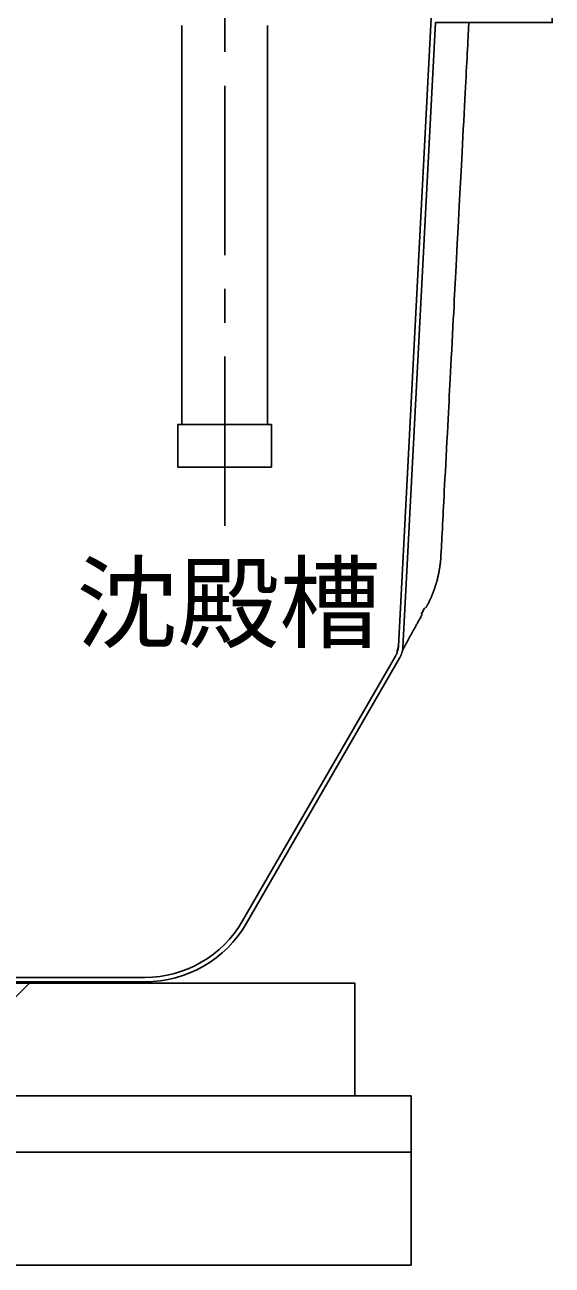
# Model space of a CAD drawing. Units: millimetres, scale not verified. Extents: x -22761 to 8910, y -6308 to 6308.
# Drawn here: x -3329 to -2861, y -3846 to -2747 of the extents above; entities that cross this region are included whole.
import ezdxf
from ezdxf.enums import TextEntityAlignment as Align

# ---------------------------------------------------------------- set-up
doc = ezdxf.new("R2010")
doc.units = ezdxf.units.MM
doc.header["$LTSCALE"] = 30
doc.linetypes.add('CHAIN1', pattern=[8, 5, -1, 1, -1])
doc.layers.add('0-2_空気管', color=3, linetype='Continuous', lineweight=25)
doc.layers.add('0-3_機器', color=3, linetype='Continuous', lineweight=25)
doc.styles.add('ＭＳ ゴシック', font='')
doc.styles.get('ＭＳ ゴシック').set_extended_font_data('MS Gothic')

msp = doc.modelspace()

# ---------------------------------------------------------------- linework, layer by layer
at = {"layer": '0-2_空気管', "linetype": 'CHAIN1'}
msp.add_line((-3151.62, -3190.71), (-3151.62, -2290.71), dxfattribs=at)
at = {"layer": '0-2_空気管'}
for p, q in [((-3189.62, -3100.71), (-3189.62, -2747.44)), ((-3113.62, -3100.71), (-3113.62, -2747.44)), ((-3110.12, -3100.71), (-3110.12, -3138.71)), ((-3110.12, -3138.71), (-3193.12, -3138.71)), ((-3132.27, -3542.71), (-2996.33, -3307.25))]:
    msp.add_line(p, q, dxfattribs=at)
for points in [[(-2968.46, -2740.71), (-2997.62, -3297.13), (-2997.63, -3297.39), (-2997.64, -3297.5), (-2997.65, -3297.63), (-2997.65, -3297.78), (-2997.67, -3297.95), (-2997.68, -3298.13), (-2997.69, -3298.31), (-2997.71, -3298.5), (-2997.73, -3298.7), (-2997.76, -3298.89), (-2997.78, -3299.09), (-2997.81, -3299.3), (-2997.85, -3299.51), (-2997.9, -3299.73), (-2997.95, -3299.97), (-2998.01, -3300.23), (-2998.07, -3300.5), (-2998.15, -3300.8), (-2998.24, -3301.11), (-2998.33, -3301.43), (-2998.42, -3301.76), (-2998.52, -3302.09), (-2998.62, -3302.41), (-2998.72, -3302.72), (-2998.82, -3303.01), (-2998.91, -3303.28), (-2999, -3303.52), (-2999.09, -3303.75), (-2999.17, -3303.96), (-2999.26, -3304.16), (-2999.34, -3304.35), (-2999.43, -3304.53), (-2999.51, -3304.71), (-2999.6, -3304.88), (-2999.69, -3305.05), (-2999.78, -3305.22), (-2999.87, -3305.37), (-2999.95, -3305.52)], [(-2993.68, -3298.3), (-2964.66, -2744.71), (-2861.32, -2744.71), (-2861.32, -2740.71)], [(-2935.15, -2744.71), (-2935.43, -2749.96), (-2935.55, -2752.16), (-2935.68, -2754.79), (-2935.84, -2757.8), (-2936.01, -2761.11), (-2936.2, -2764.66), (-2936.4, -2768.4), (-2936.6, -2772.27), (-2936.81, -2776.19), (-2937.01, -2780.14), (-2937.22, -2784.14), (-2937.44, -2788.28), (-2937.67, -2792.59), (-2937.91, -2797.15), (-2938.16, -2802.02), (-2938.44, -2807.25), (-2938.74, -2812.92), (-2939.06, -2819.05), (-2939.4, -2825.55), (-2939.75, -2832.29), (-2940.11, -2839.16), (-2940.47, -2846.02), (-2940.83, -2852.77), (-2941.17, -2859.26), (-2941.49, -2865.39), (-2941.79, -2871.07), (-2942.07, -2876.38), (-2942.33, -2881.44), (-2942.59, -2886.38), (-2942.85, -2891.32), (-2943.12, -2896.38), (-2943.39, -2901.69), (-2943.69, -2907.37), (-2944.01, -2913.5), (-2944.36, -2919.99), (-2944.71, -2926.74), (-2945.43, -2940.47), (-2945.78, -2947.21), (-2946.13, -2953.71)], [(-2946.13, -2953.71), (-2946.45, -2959.84), (-2946.75, -2965.52), (-2947.02, -2970.83), (-2947.29, -2975.89), (-2947.55, -2980.83), (-2947.81, -2985.77), (-2948.07, -2990.83), (-2948.35, -2996.14), (-2948.65, -3001.82), (-2948.97, -3007.94), (-2949.31, -3014.44), (-2949.67, -3021.18), (-2950.03, -3028.05), (-2950.39, -3034.92), (-2950.74, -3041.66), (-2951.08, -3048.16), (-2951.41, -3054.29), (-2951.7, -3059.97), (-2951.98, -3065.27), (-2952.25, -3070.34), (-2952.51, -3075.27), (-2952.77, -3080.21), (-2953.03, -3085.28), (-2953.31, -3090.59), (-2953.61, -3096.26), (-2953.93, -3102.39), (-2954.27, -3108.89), (-2954.63, -3115.63), (-2954.99, -3122.5), (-2955.35, -3129.36), (-2955.7, -3136.11), (-2956.04, -3142.61), (-2956.36, -3148.73), (-2956.66, -3154.4), (-2956.94, -3159.64), (-2957.19, -3164.51), (-2957.43, -3169.07), (-2957.66, -3173.38), (-2957.88, -3177.51)], [(-3110.12, -3100.71), (-3193.12, -3100.71), (-3193.12, -3138.71)], [(-2957.88, -3177.51), (-2958.09, -3181.52), (-2958.29, -3185.46), (-2958.5, -3189.39), (-2958.7, -3193.25), (-2958.9, -3196.99), (-2959.08, -3200.55), (-2959.26, -3203.86), (-2959.42, -3206.86), (-2959.55, -3209.5), (-2959.95, -3216.95), (-2959.97, -3217.49), (-2959.99, -3217.72), (-2960, -3217.99), (-2960.02, -3218.3), (-2960.04, -3218.65), (-2960.06, -3219.02), (-2960.09, -3219.41), (-2960.11, -3219.81), (-2960.14, -3220.21), (-2960.17, -3220.62), (-2960.21, -3221.04), (-2960.25, -3221.47), (-2960.29, -3221.92), (-2960.34, -3222.39), (-2960.4, -3222.89), (-2960.47, -3223.43), (-2960.54, -3224.02), (-2960.63, -3224.66), (-2960.72, -3225.33), (-2960.82, -3226.02), (-2960.92, -3226.73), (-2961.02, -3227.44), (-2961.13, -3228.13), (-2961.23, -3228.8), (-2961.33, -3229.43), (-2961.42, -3230.02), (-2961.52, -3230.56), (-2961.61, -3231.08), (-2961.71, -3231.59)], [(-2961.71, -3231.59), (-2961.8, -3232.09), (-2961.91, -3232.61), (-2962.03, -3233.15), (-2962.15, -3233.72), (-2962.29, -3234.34), (-2962.45, -3235), (-2962.61, -3235.68), (-2962.77, -3236.37), (-2962.94, -3237.06), (-2963.11, -3237.74), (-2963.27, -3238.39), (-2963.43, -3239), (-2963.57, -3239.57), (-2963.71, -3240.1), (-2963.85, -3240.6), (-2963.99, -3241.09), (-2964.14, -3241.58), (-2964.29, -3242.08), (-2964.45, -3242.6), (-2964.63, -3243.16), (-2964.82, -3243.76), (-2965.03, -3244.39), (-2965.25, -3245.05), (-2965.48, -3245.72), (-2965.7, -3246.39), (-2965.93, -3247.04), (-2966.15, -3247.67), (-2966.36, -3248.26), (-2966.56, -3248.81), (-2966.75, -3249.32), (-2966.93, -3249.81), (-2967.11, -3250.28), (-2967.3, -3250.75), (-2967.5, -3251.23), (-2967.7, -3251.73), (-2967.93, -3252.27), (-2968.18, -3252.84), (-2968.44, -3253.45), (-2968.72, -3254.08)], [(-2968.72, -3254.08), (-2969, -3254.72), (-2969.29, -3255.36), (-2969.57, -3255.98), (-2969.85, -3256.58), (-2970.11, -3257.15), (-2970.35, -3257.67), (-2970.58, -3258.15), (-2970.79, -3258.6), (-2970.99, -3259.01), (-2971.19, -3259.4), (-2971.38, -3259.78), (-2971.57, -3260.14), (-2971.75, -3260.49), (-2971.94, -3260.84), (-2972.12, -3261.18), (-2972.3, -3261.51), (-2972.47, -3261.82), (-2972.63, -3262.11), (-2972.78, -3262.38), (-2972.91, -3262.61), (-2973.27, -3263.26)], [(-2976.38, -3268.81), (-2976.67, -3269.33), (-2976.79, -3269.54), (-2976.93, -3269.81), (-2977.1, -3270.1), (-2977.28, -3270.43), (-2977.48, -3270.78), (-2977.68, -3271.15), (-2977.9, -3271.53), (-2978.33, -3272.3), (-2978.55, -3272.7), (-2978.78, -3273.11), (-2979.01, -3273.53), (-2979.26, -3273.98), (-2979.52, -3274.45), (-2979.81, -3274.96), (-2980.11, -3275.51), (-2980.44, -3276.11), (-2980.79, -3276.74), (-2981.16, -3277.39), (-2981.52, -3278.05), (-2981.89, -3278.71), (-2982.25, -3279.36), (-2982.59, -3279.99), (-2982.92, -3280.58), (-2983.22, -3281.12), (-2983.5, -3281.62), (-2983.76, -3282.11), (-2984.02, -3282.57), (-2984.28, -3283.03), (-2984.53, -3283.51), (-2984.8, -3284), (-2985.09, -3284.52), (-2985.4, -3285.08), (-2985.72, -3285.67), (-2986.06, -3286.29), (-2986.4, -3286.91), (-2986.74, -3287.53), (-2987.07, -3288.14), (-2987.39, -3288.72)], [(-2997.54, -3295.5), (-2997.55, -3295.81), (-2997.56, -3295.94), (-2997.56, -3296.09), (-2997.58, -3296.27), (-2997.59, -3296.45), (-2997.6, -3296.65), (-2997.62, -3296.84), (-2997.63, -3297.03), (-2997.65, -3297.21), (-2997.68, -3297.38), (-2997.7, -3297.53), (-2997.73, -3297.67), (-2997.75, -3297.81), (-2997.78, -3297.95), (-2997.81, -3298.09), (-2997.85, -3298.22), (-2997.89, -3298.37), (-2997.92, -3298.53), (-2998, -3298.85), (-2998.04, -3299.02), (-2998.08, -3299.18), (-2998.15, -3299.48), (-2998.19, -3299.6), (-2998.22, -3299.72), (-2998.24, -3299.82), (-2998.27, -3299.91), (-2998.29, -3299.99), (-2998.31, -3300.06), (-2998.34, -3300.13), (-2998.36, -3300.2), (-2998.38, -3300.27), (-2998.4, -3300.34), (-2998.5, -3300.62), (-2998.52, -3300.69), (-2998.54, -3300.75), (-2998.56, -3300.81), (-2998.58, -3300.86), (-2998.59, -3300.9), (-2998.61, -3300.94)], [(-2987.39, -3288.72), (-2987.69, -3289.27), (-2987.96, -3289.77), (-2988.22, -3290.24), (-2988.46, -3290.68), (-2988.69, -3291.11), (-2988.91, -3291.53), (-2989.14, -3291.95), (-2989.38, -3292.39), (-2989.63, -3292.85), (-2989.89, -3293.34), (-2990.17, -3293.86), (-2990.45, -3294.39), (-2990.74, -3294.92), (-2991.03, -3295.46), (-2991.3, -3295.97), (-2991.57, -3296.47), (-2991.81, -3296.93), (-2992.04, -3297.35), (-2992.24, -3297.74), (-2992.43, -3298.09), (-2992.6, -3298.41), (-2992.76, -3298.7), (-2992.9, -3298.98), (-2993.03, -3299.24), (-2993.16, -3299.48), (-2993.28, -3299.71), (-2993.39, -3299.93), (-2993.5, -3300.14), (-2993.6, -3300.33), (-2993.69, -3300.51), (-2993.77, -3300.67), (-2993.84, -3300.8), (-2994.04, -3301.18)], [(-2999.95, -3305.52), (-3000.02, -3305.65), (-3000.09, -3305.76), (-3000.27, -3306.08), (-3135.73, -3540.71)], [(-2998.61, -3300.94), (-2998.62, -3300.98), (-2998.68, -3301.14), (-2998.7, -3301.18), (-2998.71, -3301.22), (-2998.72, -3301.25), (-2998.74, -3301.29), (-2998.75, -3301.32), (-2998.76, -3301.36), (-2998.77, -3301.39), (-2998.78, -3301.41), (-2998.79, -3301.44), (-2998.81, -3301.48), (-2998.82, -3301.5), (-2998.83, -3301.52), (-2998.83, -3301.53), (-2998.84, -3301.55), (-2998.85, -3301.57), (-2998.85, -3301.59), (-2998.88, -3301.66), (-2998.89, -3301.67), (-2998.9, -3301.69), (-2998.91, -3301.72), (-2998.92, -3301.75), (-2998.92, -3301.76), (-2998.93, -3301.77), (-2998.93, -3301.78), (-2998.94, -3301.79), (-2998.94, -3301.79), (-2998.94, -3301.79), (-2998.94, -3301.8), (-2998.95, -3301.8), (-2998.95, -3301.81), (-2998.95, -3301.81)], [(-3222.34, -3590.71), (-3912.61, -3590.71)], [(-3914.38, -3594.71), (-3222.34, -3594.71)]]:
    msp.add_lwpolyline(points, dxfattribs=at)
at = {"layer": '0-2_空気管', "linetype": 'CHAIN1'}
for points in [[(-2996.33, -3307.25), (-2996.2, -3307.02), (-2996.14, -3306.93), (-2996.08, -3306.82), (-2996, -3306.68), (-2995.92, -3306.54), (-2995.84, -3306.38), (-2995.75, -3306.22), (-2995.66, -3306.05), (-2995.57, -3305.87), (-2995.48, -3305.7), (-2995.4, -3305.52), (-2995.31, -3305.33), (-2995.23, -3305.13), (-2995.14, -3304.92), (-2995.06, -3304.69), (-2994.97, -3304.45), (-2994.87, -3304.18), (-2994.78, -3303.89), (-2994.68, -3303.58), (-2994.58, -3303.26), (-2994.48, -3302.93), (-2994.38, -3302.6), (-2994.29, -3302.28), (-2994.21, -3301.96), (-2994.13, -3301.67), (-2994.06, -3301.39), (-2994, -3301.14), (-2993.95, -3300.9), (-2993.91, -3300.68), (-2993.87, -3300.47), (-2993.84, -3300.26), (-2993.81, -3300.06), (-2993.79, -3299.87), (-2993.77, -3299.67), (-2993.75, -3299.48), (-2993.73, -3299.29), (-2993.72, -3299.12), (-2993.71, -3298.95), (-2993.7, -3298.8)], [(-2993.7, -3298.8), (-2993.69, -3298.67), (-2993.68, -3298.3)]]:
    msp.add_lwpolyline(points, dxfattribs=at)
at = {"layer": '0-2_空気管'}
for radius in [100, 104]:
    msp.add_arc((-3222.34, -3490.71), radius, 270, 330, dxfattribs=at)
msp.add_ellipse((-18719.66, 9174.94), major_axis=(-1075.25, -22749.07), ratio=0.8345, start_param=1.0319523, end_param=1.0322434, dxfattribs=at)
at = {"layer": '0-3_機器', "color": 2}
for p, q in [((-5806.32, -3595.71), (-3036.3, -3595.71)), ((-3424.73, -3695.71), (-3324.73, -3595.71)), ((-3036.3, -3695.71), (-3036.3, -3595.71)), ((-5856.32, -3695.71), (-2986.3, -3695.71)), ((-2986.3, -3845.71), (-2986.3, -3695.71)), ((-5856.32, -3745.71), (-2986.3, -3745.71)), ((-5856.32, -3845.71), (-2986.3, -3845.71))]:
    msp.add_line(p, q, dxfattribs=at)

# ---------------------------------------------------------------- texts
at = {"layer": '0-2_空気管', "color": 4, "style": 'ＭＳ ゴシック'}
msp.add_text('沈殿槽', height=65.98, dxfattribs=at).set_placement((-3283.26, -3311.61), align=Align.BOTTOM_LEFT)

doc.saveas('drawing.dxf')
